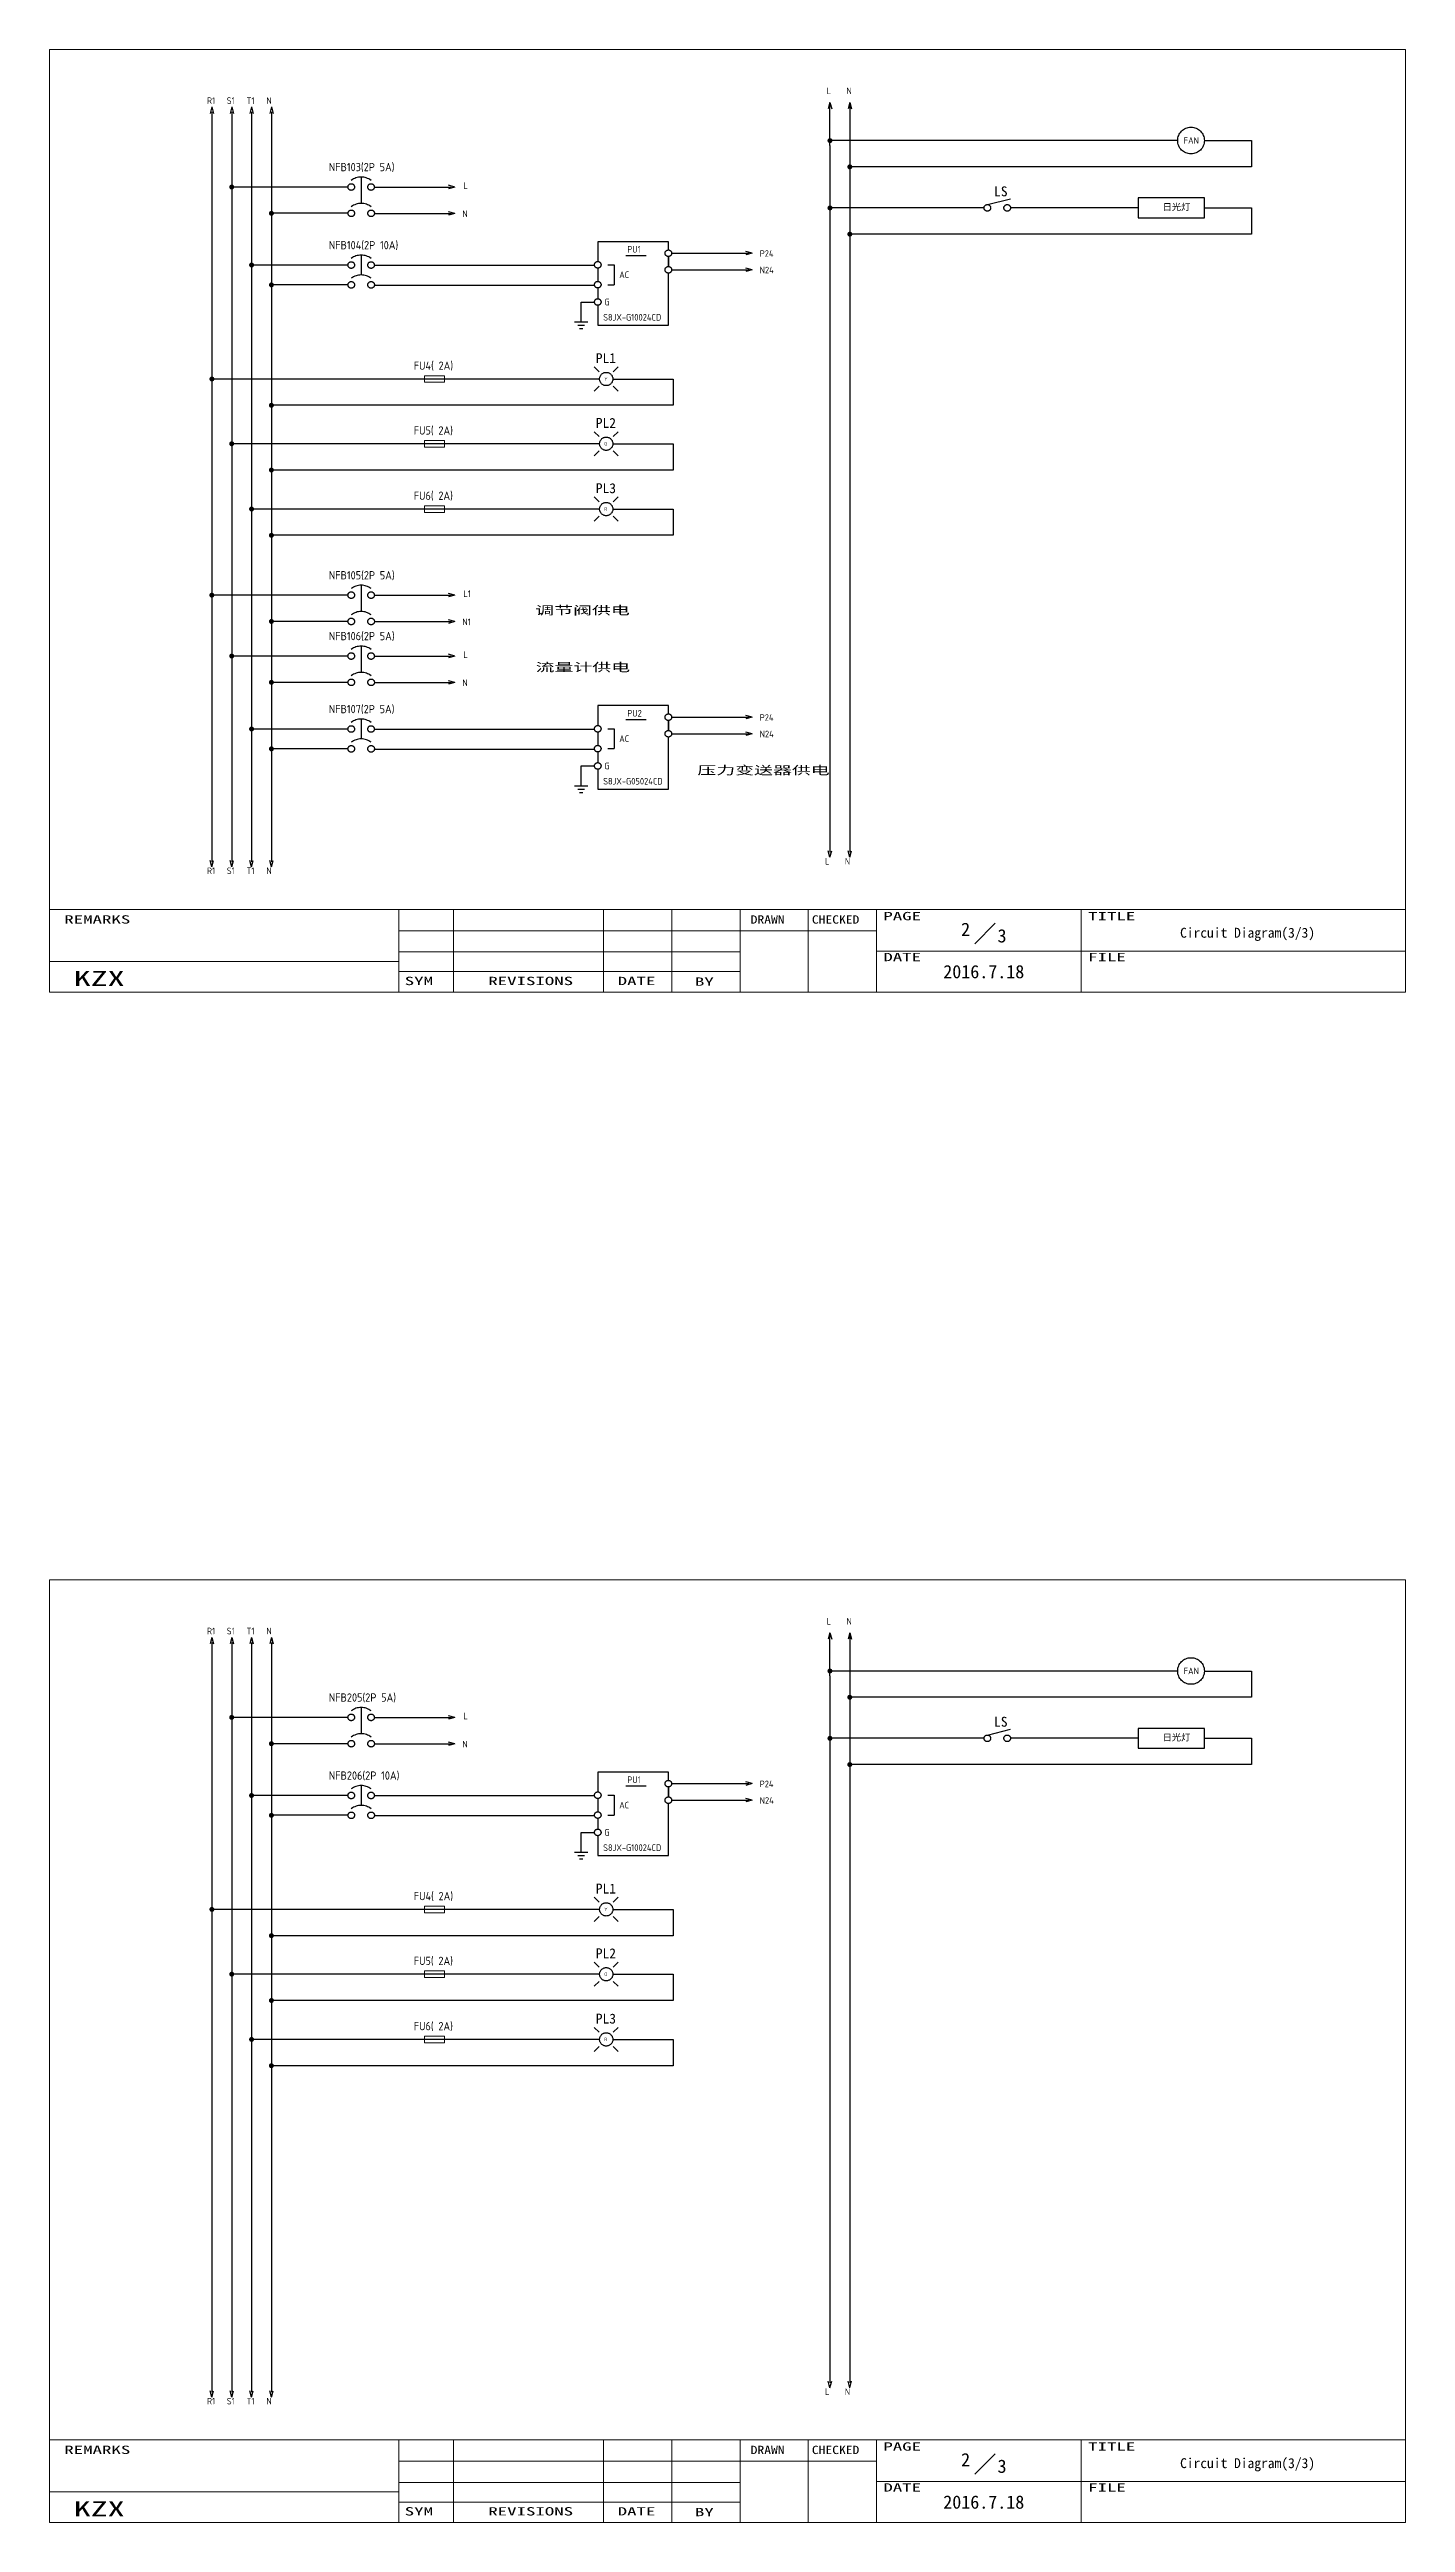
# Model space of a CAD drawing. Extents: x -176 to 1279, y -463 to 285.
# Drawn here: x 357 to 767, y -463 to 285 of the extents above; entities that cross this region are included whole.
import ezdxf
from ezdxf.enums import TextEntityAlignment as Align

# ---------------------------------------------------------------- set-up
doc = ezdxf.new("R2010")
doc.units = 0
doc.header["$LTSCALE"] = 0.3
doc.header["$MEASUREMENT"] = 0
doc.linetypes.add('実線', pattern=[20001, 20000, -1])
doc.layers.get('0').update_dxf_attribs({"linetype": '実線'})
for name, color, linetype, lineweight in [('01図枠', 5, 'CONTINUOUS', 9), ('02接続図', 7, 'CONTINUOUS', 5), ('10外形', 7, 'CONTINUOUS', 9)]:
    doc.layers.add(name, color=color, linetype=linetype, lineweight=lineweight)
for name, color, linetype in [('04部品記号', 3, 'CONTINUOUS'), ('BLOCK', 7, 'CONTINUOUS'), ('図形１', 7, '実線')]:
    doc.layers.add(name, color=color, linetype=linetype)
doc.styles.add('EXTFONT', font='isocp.shx', dxfattribs={"height": 2.5, "bigfont": 'extfont.shx'})
doc.styles.add('電気標準', font='ISOCP.shx', dxfattribs={"height": 2.5, "bigfont": 'extfont.shx'})
doc.styles.add('ＭＳＰゴシック', font='')
doc.styles.get('ＭＳＰゴシック').set_extended_font_data('SimSun')

# ---------------------------------------------------------------- blocks, each defined once
blk = doc.blocks.new('矢印（右向）')
at = {"layer": 'BLOCK'}
for q in [(-1.93, 0.52), (-1.93, -0.52)]:
    blk.add_line((0, 0), q, dxfattribs=at)

msp = doc.modelspace()

# ---------------------------------------------------------------- linework, layer by layer
for p, q in [((592.93, 255.83), (592.93, 268.83)), ((698.06, 257.29), (592.93, 257.29)), ((706.12, 257.29), (720.39, 257.29)), ((720.39, 257.29), (720.39, 249.34)), ((720.39, 249.34), (598.93, 249.34)), ((447.19, 243.25), (412.05, 243.25)), ((451.19, 246.25), (451.2, 238.3)), ((455.19, 243.25), (478.54, 243.25)), ((640.52, 237.94), (647.53, 239.68)), ((706.12, 239.94), (686.12, 239.94)), ((686.12, 239.94), (686.12, 233.94)), ((706.12, 236.94), (706.12, 239.94)), ((447.2, 235.3), (424.06, 235.3)), ((455.19, 235.25), (478.54, 235.25)), ((639.52, 236.94), (592.93, 236.94)), ((686.12, 236.94), (647.52, 236.94)), ((686.12, 233.94), (706.12, 233.94)), ((706.12, 236.94), (720.39, 236.94)), ((706.12, 233.94), (706.12, 236.94)), ((720.39, 236.94), (720.39, 228.99)), ((720.39, 228.99), (598.93, 228.99)), ((447.19, 219.66), (418.06, 219.66)), ((451.19, 222.66), (451.2, 216.66)), ((545.07, 223.23), (568.42, 223.23)), ((545.07, 218.23), (568.42, 218.23)), ((447.2, 213.66), (424.06, 213.66)), ((523.1, 187.38), (521.62, 188.86)), ((527.43, 187.38), (528.92, 188.86)), ((523.25, 185.21), (406.43, 185.21)), ((523.1, 183.05), (521.62, 181.56)), ((527.28, 185.21), (545.52, 185.21)), ((527.43, 183.05), (528.92, 181.56)), ((545.52, 185.21), (545.52, 177.26)), ((545.52, 177.26), (424.06, 177.26)), ((523.25, 165.63), (412.43, 165.63)), ((523.1, 167.79), (521.62, 169.28)), ((527.28, 165.63), (545.52, 165.63)), ((527.43, 167.79), (528.92, 169.28)), ((545.52, 165.63), (545.52, 157.68)), ((545.52, 157.68), (424.06, 157.68)), ((523.1, 163.46), (521.62, 161.98)), ((527.43, 163.46), (528.92, 161.98)), ((523.1, 148.06), (521.62, 149.54)), ((527.43, 148.06), (528.92, 149.54)), ((523.25, 145.89), (418.05, 145.89)), ((523.1, 143.73), (521.62, 142.24)), ((527.28, 145.89), (545.52, 145.89)), ((527.43, 143.73), (528.92, 142.24)), ((545.52, 145.89), (545.52, 137.95)), ((545.52, 137.95), (424.06, 137.95)), ((447.19, 119.86), (406.06, 119.86)), ((451.19, 122.86), (451.2, 114.91)), ((455.19, 119.86), (478.54, 119.86)), ((447.2, 111.91), (424.06, 111.91)), ((455.19, 111.86), (478.54, 111.86)), ((447.19, 101.45), (412.05, 101.45)), ((451.19, 104.45), (451.2, 96.5)), ((455.19, 101.45), (478.54, 101.45)), ((447.2, 93.5), (424.06, 93.5)), ((455.19, 93.45), (478.54, 93.45)), ((451.19, 82.39), (451.2, 76.39)), ((545.07, 82.96), (568.42, 82.96)), ((447.19, 79.39), (418.06, 79.39)), ((545.07, 77.96), (568.42, 77.96)), ((447.2, 73.39), (424.06, 73.39)), ((592.93, -206.86), (592.93, -193.86)), ((698.06, -205.4), (592.93, -205.4)), ((706.12, -205.4), (720.39, -205.4)), ((720.39, -205.4), (720.39, -213.34)), ((451.19, -216.43), (451.2, -224.38)), ((720.39, -213.34), (598.93, -213.34)), ((447.19, -219.43), (412.05, -219.43)), ((455.19, -219.43), (478.54, -219.43)), ((640.52, -224.75), (647.53, -223)), ((706.12, -222.75), (686.12, -222.75)), ((686.12, -222.75), (686.12, -228.75)), ((706.12, -225.75), (706.12, -222.75)), ((447.2, -227.38), (424.06, -227.38)), ((455.19, -227.43), (478.54, -227.43)), ((639.52, -225.75), (592.93, -225.75)), ((686.12, -225.75), (647.52, -225.75)), ((686.12, -228.75), (706.12, -228.75)), ((706.12, -225.75), (720.39, -225.75)), ((706.12, -228.75), (706.12, -225.75)), ((720.39, -225.75), (720.39, -233.69)), ((720.39, -233.69), (598.93, -233.69)), ((447.19, -243.03), (418.06, -243.03)), ((451.19, -240.03), (451.2, -246.03)), ((545.07, -239.46), (568.42, -239.46)), ((545.07, -244.46), (568.42, -244.46)), ((447.2, -249.03), (424.06, -249.03)), ((523.1, -275.31), (521.62, -273.82)), ((527.43, -275.31), (528.92, -273.82)), ((523.25, -277.47), (406.43, -277.47)), ((523.1, -279.64), (521.62, -281.12)), ((527.28, -277.47), (545.52, -277.47)), ((527.43, -279.64), (528.92, -281.12)), ((545.52, -277.47), (545.52, -285.42)), ((545.52, -285.42), (424.06, -285.42)), ((523.25, -297.06), (412.43, -297.06)), ((523.1, -294.89), (521.62, -293.41)), ((527.28, -297.06), (545.52, -297.06)), ((527.43, -294.89), (528.92, -293.41)), ((545.52, -297.06), (545.52, -305.01)), ((545.52, -305.01), (424.06, -305.01)), ((523.1, -299.23), (521.62, -300.71)), ((527.43, -299.23), (528.92, -300.71)), ((523.1, -314.63), (521.62, -313.14)), ((527.43, -314.63), (528.92, -313.14)), ((523.25, -316.79), (418.05, -316.79)), ((523.1, -318.96), (521.62, -320.44)), ((527.28, -316.79), (545.52, -316.79)), ((527.43, -318.96), (528.92, -320.44)), ((545.52, -316.79), (545.52, -324.74)), ((545.52, -324.74), (424.06, -324.74))]:
    msp.add_line(p, q)
for centre, radius in [((702.09, 257.29), 4.03), ((525.27, 185.21), 2.01), ((525.27, 165.63), 2.01), ((525.27, 145.89), 2.01), ((702.09, -205.4), 4.03), ((525.27, -277.47), 2.01), ((525.27, -297.06), 2.01), ((525.27, -316.79), 2.01)]:
    msp.add_circle(centre, radius)
at = {"layer": '01図枠', "linetype": 'Continuous', "lineweight": 5}
for p, q in [((356.95, -0.16), (356.95, 284.84)), ((356.95, 284.84), (766.95, 284.84)), ((766.95, 284.84), (766.95, -0.16)), ((356.95, 24.84), (766.95, 24.84)), ((462.56, 24.84), (462.56, -0.16)), ((479.07, 24.84), (479.07, -0.16)), ((524.47, 24.84), (524.47, -0.16)), ((545.1, 24.84), (545.1, -0.16)), ((565.74, 24.84), (565.74, -0.16)), ((586.38, -0.16), (586.38, 24.84)), ((607.01, 24.84), (607.01, -0.16)), ((668.92, -0.16), (668.92, 24.84)), ((462.56, 18.41), (565.74, 18.41)), ((565.74, 18.41), (607.01, 18.41)), ((642.87, 20.65), (636.68, 14.46)), ((462.56, 9.13), (356.95, 9.13)), ((462.56, 11.99), (565.74, 11.99)), ((607.01, 12.22), (766.95, 12.22)), ((462.56, 6.03), (565.74, 6.03)), ((766.95, -0.16), (356.95, -0.16)), ((356.95, -462.84), (356.95, -177.84)), ((356.95, -177.84), (766.95, -177.84)), ((766.95, -177.84), (766.95, -462.84)), ((356.95, -437.84), (766.95, -437.84)), ((462.56, -437.84), (462.56, -462.84)), ((479.07, -437.84), (479.07, -462.84)), ((524.47, -437.84), (524.47, -462.84)), ((545.1, -437.84), (545.1, -462.84)), ((565.74, -437.84), (565.74, -462.84)), ((586.38, -462.84), (586.38, -437.84)), ((607.01, -437.84), (607.01, -462.84)), ((668.92, -462.84), (668.92, -437.84)), ((462.56, -444.27), (565.74, -444.27)), ((565.74, -444.27), (607.01, -444.27)), ((642.87, -442.04), (636.68, -448.23)), ((462.56, -453.56), (356.95, -453.56)), ((462.56, -450.7), (565.74, -450.7)), ((607.01, -450.46), (766.95, -450.46)), ((766.95, -462.84), (356.95, -462.84)), ((462.56, -456.65), (565.74, -456.65))]:
    msp.add_line(p, q, dxfattribs=at)
at = {"layer": '10外形'}
for p, q in [((470.34, 185.21), (470.34, 186.21)), ((470.34, 186.21), (476.34, 186.21)), ((470.34, 184.21), (470.34, 185.21)), ((476.34, 184.21), (470.34, 184.21)), ((476.34, 186.21), (476.34, 184.21)), ((470.34, 165.63), (470.34, 166.63)), ((470.34, 166.63), (476.34, 166.63)), ((470.34, 164.63), (470.34, 165.63)), ((476.34, 164.63), (470.34, 164.63)), ((476.34, 166.63), (476.34, 164.63)), ((470.34, 145.89), (470.34, 146.89)), ((470.34, 146.89), (476.34, 146.89)), ((470.34, 144.89), (470.34, 145.89)), ((476.34, 144.89), (470.34, 144.89)), ((476.34, 146.89), (476.34, 144.89)), ((470.34, -277.47), (470.34, -276.47)), ((470.34, -276.47), (476.34, -276.47)), ((476.34, -276.47), (476.34, -278.47)), ((470.34, -278.47), (470.34, -277.47)), ((476.34, -278.47), (470.34, -278.47)), ((470.34, -297.06), (470.34, -296.06)), ((470.34, -296.06), (476.34, -296.06)), ((470.34, -298.06), (470.34, -297.06)), ((476.34, -298.06), (470.34, -298.06)), ((476.34, -296.06), (476.34, -298.06)), ((470.34, -316.79), (470.34, -315.79)), ((470.34, -315.79), (476.34, -315.79)), ((470.34, -317.79), (470.34, -316.79)), ((476.34, -317.79), (470.34, -317.79)), ((476.34, -315.79), (476.34, -317.79))]:
    msp.add_line(p, q, dxfattribs=at)
at = {"layer": '図形１', "color": 7}
for p, q in [((406.06, 265.95), (406.06, 184.12)), ((412.06, 265.95), (412.06, 184.12)), ((418.06, 265.95), (418.06, 184.12)), ((424.06, 265.95), (424.06, 39.23)), ((598.93, 268.83), (598.93, 189)), ((592.93, 255.83), (592.93, 189)), ((592.93, 189), (592.93, 42.11)), ((598.93, 189), (598.93, 42.11)), ((406.06, 184.12), (406.06, 39.23)), ((412.06, 184.12), (412.06, 39.23)), ((418.06, 184.12), (418.06, 39.23)), ((598.93, -193.86), (598.93, -273.68)), ((406.06, -196.74), (406.06, -278.56)), ((412.06, -196.74), (412.06, -278.56)), ((418.06, -196.74), (418.06, -278.56)), ((424.06, -196.74), (424.06, -423.46)), ((592.93, -206.86), (592.93, -273.68)), ((592.93, -273.68), (592.93, -420.57)), ((598.93, -273.68), (598.93, -420.57)), ((406.06, -278.56), (406.06, -423.46)), ((412.06, -278.56), (412.06, -423.46)), ((418.06, -278.56), (418.06, -423.46))]:
    msp.add_line(p, q, dxfattribs=at)
at = {"layer": '図形１'}
for p, q in [((455.19, 219.66), (521.77, 219.66)), ((525.72, 219.73), (527.72, 219.73)), ((527.72, 219.73), (527.72, 213.73)), ((531.22, 222.57), (537.38, 222.57)), ((455.19, 213.56), (521.72, 213.56)), ((525.72, 213.73), (527.72, 213.73)), ((515.72, 202.49), (519.72, 202.49)), ((517.72, 208.49), (521.72, 208.49)), ((517.72, 202.49), (517.72, 208.49)), ((516.72, 201.49), (518.72, 201.49)), ((517.22, 200.49), (518.22, 200.49)), ((531.22, 82.3), (537.38, 82.3)), ((455.19, 79.39), (521.77, 79.39)), ((525.72, 79.46), (527.72, 79.46)), ((527.72, 79.46), (527.72, 73.46)), ((455.19, 73.29), (521.72, 73.29)), ((517.72, 68.23), (521.72, 68.23)), ((517.72, 62.23), (517.72, 68.23)), ((525.72, 73.46), (527.72, 73.46)), ((515.72, 62.23), (519.72, 62.23)), ((516.72, 61.23), (518.72, 61.23)), ((517.22, 60.23), (518.22, 60.23)), ((455.19, -243.03), (521.77, -243.03)), ((525.72, -242.96), (527.72, -242.96)), ((527.72, -242.96), (527.72, -248.96)), ((531.22, -240.12), (537.38, -240.12)), ((455.19, -249.13), (521.72, -249.13)), ((517.72, -254.19), (521.72, -254.19)), ((517.72, -260.19), (517.72, -254.19)), ((525.72, -248.96), (527.72, -248.96)), ((515.72, -260.19), (519.72, -260.19)), ((516.72, -261.19), (518.72, -261.19)), ((517.22, -262.19), (518.22, -262.19))]:
    msp.add_line(p, q, dxfattribs=at)
at = {"layer": '図形１', "const_width": 0.75}
for points in [[(592.55, 257.29, 1), (593.3, 257.29, 1)], [(598.55, 249.34, 1), (599.3, 249.34, 1)], [(411.68, 243.25, 1), (412.43, 243.25, 1)], [(423.68, 235.3, 1), (424.43, 235.3, 1)], [(592.55, 236.94, 1), (593.3, 236.94, 1)], [(598.55, 228.99, 1), (599.3, 228.99, 1)], [(417.68, 219.66, 1), (418.43, 219.66, 1)], [(423.68, 213.66, 1), (424.43, 213.66, 1)], [(405.68, 185.21, 1), (406.43, 185.21, 1)], [(423.68, 177.26, 1), (424.43, 177.26, 1)], [(411.68, 165.63, 1), (412.43, 165.63, 1)], [(423.68, 157.68, 1), (424.43, 157.68, 1)], [(417.68, 145.89, 1), (418.43, 145.89, 1)], [(423.68, 137.95, 1), (424.43, 137.95, 1)], [(405.68, 119.86, 1), (406.43, 119.86, 1)], [(423.68, 111.91, 1), (424.43, 111.91, 1)], [(411.68, 101.45, 1), (412.43, 101.45, 1)], [(423.68, 93.5, 1), (424.43, 93.5, 1)], [(417.68, 79.39, 1), (418.43, 79.39, 1)], [(423.68, 73.39, 1), (424.43, 73.39, 1)], [(592.55, -205.4, 1), (593.3, -205.4, 1)], [(598.55, -213.34, 1), (599.3, -213.34, 1)], [(411.68, -219.43, 1), (412.43, -219.43, 1)], [(423.68, -227.38, 1), (424.43, -227.38, 1)], [(592.55, -225.75, 1), (593.3, -225.75, 1)], [(598.55, -233.69, 1), (599.3, -233.69, 1)], [(417.68, -243.03, 1), (418.43, -243.03, 1)], [(423.68, -249.03, 1), (424.43, -249.03, 1)], [(405.68, -277.47, 1), (406.43, -277.47, 1)], [(423.68, -285.42, 1), (424.43, -285.42, 1)], [(411.68, -297.06, 1), (412.43, -297.06, 1)], [(423.68, -305.01, 1), (424.43, -305.01, 1)], [(417.68, -316.79, 1), (418.43, -316.79, 1)], [(423.68, -324.74, 1), (424.43, -324.74, 1)]]:
    msp.add_lwpolyline(points, format="xyb", close=True, dxfattribs=at)
at = {"layer": '図形１'}
for points in [[(544.07, 224.23), (544.07, 226.73), (522.72, 226.73)], [(522.72, 226.73), (522.72, 220.73)], [(522.72, 218.73), (522.72, 214.73)], [(522.72, 207.49), (522.72, 201.49), (544.07, 201.49), (544.07, 217.23)], [(544.07, 222.23), (544.07, 219.23)], [(544.07, 219.23), (544.07, 222.23)], [(522.72, 212.73), (522.72, 209.49)], [(544.07, 83.96), (544.07, 86.46), (522.72, 86.46)], [(522.72, 86.46), (522.72, 80.46)], [(522.72, 78.46), (522.72, 74.46)], [(522.72, 67.23), (522.72, 61.23), (544.07, 61.23), (544.07, 76.96)], [(544.07, 81.96), (544.07, 78.96)], [(544.07, 78.96), (544.07, 81.96)], [(522.72, 72.46), (522.72, 69.23)], [(544.07, -238.46), (544.07, -235.96), (522.72, -235.96)], [(522.72, -235.96), (522.72, -241.96)], [(522.72, -243.96), (522.72, -247.96)], [(522.72, -255.19), (522.72, -261.19), (544.07, -261.19), (544.07, -245.46)], [(544.07, -240.46), (544.07, -243.46)], [(544.07, -243.46), (544.07, -240.46)], [(522.72, -249.96), (522.72, -253.19)]]:
    msp.add_lwpolyline(points, dxfattribs=at)
for centre in [(448.19, 243.25), (454.19, 243.25), (448.2, 235.3), (454.2, 235.3), (640.52, 236.94), (646.52, 236.94), (448.19, 219.66), (454.19, 219.66), (522.72, 219.73), (544.07, 223.23), (544.07, 218.23), (448.2, 213.66), (454.2, 213.66), (522.72, 213.73), (522.72, 208.49), (448.19, 119.86), (454.19, 119.86), (448.2, 111.91), (454.2, 111.91), (448.19, 101.45), (454.19, 101.45), (448.2, 93.5), (454.2, 93.5), (544.07, 82.96), (448.19, 79.39), (454.19, 79.39), (522.72, 79.46), (544.07, 77.96), (448.2, 73.39), (454.2, 73.39), (522.72, 73.46), (522.72, 68.23), (448.19, -219.43), (454.19, -219.43), (448.2, -227.38), (454.2, -227.38), (640.52, -225.75), (646.52, -225.75), (544.07, -239.46), (448.19, -243.03), (454.19, -243.03), (522.72, -242.96), (544.07, -244.46), (448.2, -249.03), (454.2, -249.03), (522.72, -248.96), (522.72, -254.19)]:
    msp.add_circle(centre, 1, dxfattribs=at)
for centre in [(451.19, 241.25), (451.2, 233.3), (451.19, 217.66), (451.2, 211.66), (451.19, 117.86), (451.2, 109.91), (451.19, 99.45), (451.2, 91.5), (451.19, 77.39), (451.2, 71.39), (451.19, -221.43), (451.2, -229.38), (451.19, -245.03), (451.2, -251.03)]:
    msp.add_arc(centre, 5, 53.1301, 126.8699, dxfattribs=at)

# ---------------------------------------------------------------- block references
at = {"layer": '図形１', "color": 7, "xscale": -1, "rotation": 270}
for p in [(406.06, 267.45), (412.06, 267.45), (418.06, 267.45), (424.06, 267.45), (592.93, 268.83), (598.93, 268.83), (592.93, -193.86), (598.93, -193.86), (406.06, -195.24), (412.06, -195.24), (418.06, -195.24), (424.06, -195.24)]:
    msp.add_blockref('矢印（右向）', p, dxfattribs=at)
at = {"layer": '図形１', "color": 7}
for p in [(479.51, 243.25), (479.51, 235.25), (569.39, 223.23), (569.39, 218.23), (479.51, 119.86), (479.51, 111.86), (479.51, 101.45), (479.51, 93.45), (569.39, 82.96), (569.39, 77.96), (479.51, -219.43), (479.51, -227.43), (569.39, -239.46), (569.39, -244.46)]:
    msp.add_blockref('矢印（右向）', p, dxfattribs=at)
at = {"layer": '図形１', "color": 7, "rotation": 270}
for p in [(406.06, 37.73), (412.06, 37.73), (418.06, 37.73), (424.06, 37.73), (592.93, 40.61), (598.93, 40.61), (406.06, -424.96), (412.06, -424.96), (418.06, -424.96), (424.06, -424.96), (592.93, -422.07), (598.93, -422.07)]:
    msp.add_blockref('矢印（右向）', p, dxfattribs=at)

# ---------------------------------------------------------------- texts
at = {"layer": '01図枠', "linetype": 'Continuous', "lineweight": 5, "style": 'ＭＳＰゴシック', "width": 1.666667}
for s, p in [('调节阀供电', (518.12, 116.5)), ('流量计供电', (518.21, 99.3)), ('压力变送器供电', (572.84, 68.15)), ('REVISIONS', (502.45, 4.48)), ('DATE', (534.45, 4.48)), ('BY', (554.95, 4.28)), ('REVISIONS', (502.45, -458.2)), ('DATE', (534.45, -458.2)), ('BY', (554.95, -458.41))]:
    msp.add_text(s, height=2.513, dxfattribs=at).set_placement(p, align=Align.TOP_CENTER)
at = {"layer": '01図枠', "linetype": 'Continuous', "lineweight": 5, "style": 'ＭＳＰゴシック'}
for s, height, width, p in [('REMARKS', 2.513, 1.666667, (361.44, 23.08)), ('DRAWN', 2.513, 1.2, (568.95, 23.06)), ('CHECKED', 2.513, 1.2, (587.45, 23.06)), ('PAGE', 2.513, 1.666667, (609.08, 24.09)), ('TITLE', 2.513, 1.666667, (670.99, 24.09)), ('DATE', 2.513, 1.666667, (609.08, 11.71)), ('FILE', 2.513, 1.666667, (670.99, 11.71)), ('KZX', 4.523, 1.666667, (364.28, 6.24)), ('SYM', 2.513, 1.666667, (464.36, 4.48)), ('REMARKS', 2.513, 1.666667, (361.44, -439.6)), ('DRAWN', 2.513, 1.2, (568.95, -439.63)), ('CHECKED', 2.513, 1.2, (587.45, -439.63)), ('PAGE', 2.513, 1.666667, (609.08, -438.6)), ('TITLE', 2.513, 1.666667, (670.99, -438.6)), ('DATE', 2.513, 1.666667, (609.08, -450.98)), ('FILE', 2.513, 1.666667, (670.99, -450.98)), ('KZX', 4.523, 1.666667, (364.28, -456.44)), ('SYM', 2.513, 1.666667, (464.36, -458.2))]:
    msp.add_text(s, height=height, dxfattribs=dict(at, width=width)).set_placement(p, align=Align.TOP_LEFT)
at = {"layer": '02接続図', "style": 'ＭＳＰゴシック'}
for s, p in [('2', (633.95, 18.84)), ('3', (644.95, 16.84)), ('2016.7.18', (639.43, 6)), ('2', (633.95, -443.84)), ('3', (644.95, -445.84)), ('2016.7.18', (639.43, -456.69))]:
    msp.add_text(s, height=4, dxfattribs=at).set_placement(p, align=Align.MIDDLE)
for p in [(698.78, 17.8), (698.78, -444.89)]:
    msp.add_text('Circuit Diagram(3/3)', height=3, dxfattribs=at).set_placement(p, align=Align.MIDDLE_LEFT)
at = {"layer": '04部品記号', "linetype": 'Continuous', "style": 'ＭＳＰゴシック'}
for s, p in [('LS', (644.58, 241.94)), ('PL1', (525.18, 191.52)), ('PL2', (525.18, 171.93)), ('PL3', (525.18, 152.2)), ('LS', (644.58, -220.74)), ('PL1', (525.18, -271.17)), ('PL2', (525.18, -290.75)), ('PL3', (525.18, -310.49))]:
    msp.add_text(s, height=3, dxfattribs=at).set_placement(p, align=Align.MIDDLE_CENTER)
at = {"layer": '図形１', "color": 7, "linetype": '実線', "style": '電気標準'}
for s, height, p in [('R1', 2, (404.56, 268.37)), ('S1', 2, (410.56, 268.37)), ('T1', 2, (416.56, 268.37)), ('N', 2, (422.56, 268.37)), ('L', 2, (591.93, 271.33)), ('N', 2, (597.93, 271.33)), ('FAN', 2, (699.87, 256.32)), ('L', 2, (482.11, 242.68)), ('N', 2, (481.8, 234.17)), ('日光灯', 2, (693.49, 236.02)), ('P24', 2, (571.68, 222.15)), ('N24', 2, (571.68, 217.15)), ('Y', 1, (524.7, 184.73)), ('G', 1, (524.7, 165.14)), ('R', 1, (524.7, 145.41)), ('L1', 2, (482.11, 119.29)), ('N1', 2, (481.8, 110.77)), ('L', 2, (482.11, 100.88)), ('N', 2, (481.8, 92.37)), ('P24', 2, (571.68, 81.88)), ('N24', 2, (571.68, 76.88)), ('R1', 2, (404.56, 35.53)), ('S1', 2, (410.56, 35.53)), ('T1', 2, (416.56, 35.53)), ('N', 2, (422.56, 35.53)), ('L', 2, (591.43, 38.42)), ('N', 2, (597.43, 38.42)), ('R1', 2, (404.56, -194.32)), ('S1', 2, (410.56, -194.32)), ('T1', 2, (416.56, -194.32)), ('N', 2, (422.56, -194.32)), ('L', 2, (591.93, -191.36)), ('N', 2, (597.93, -191.36)), ('FAN', 2, (699.87, -206.36)), ('L', 2, (482.11, -220)), ('N', 2, (481.8, -228.51)), ('日光灯', 2, (693.49, -226.66)), ('P24', 2, (571.68, -240.54)), ('N24', 2, (571.68, -245.54)), ('Y', 1, (524.7, -277.96)), ('G', 1, (524.7, -297.54)), ('R', 1, (524.7, -317.28)), ('R1', 2, (404.56, -427.15)), ('S1', 2, (410.56, -427.15)), ('T1', 2, (416.56, -427.15)), ('N', 2, (422.56, -427.15)), ('L', 2, (591.43, -424.27)), ('N', 2, (597.43, -424.27))]:
    msp.add_text(s, height=height, dxfattribs=at).set_placement(p)
at = {"layer": '図形１', "color": 4, "style": '電気標準'}
for s, p in [('NFB103(2P 5A)', (441.42, 248.03)), ('NFB104(2P 10A)', (441.42, 224.43)), ('FU4( 2A)', (467.09, 187.99)), ('FU5( 2A)', (467.09, 168.4)), ('FU6( 2A)', (467.09, 148.67)), ('NFB105(2P 5A)', (441.42, 124.63)), ('NFB106(2P 5A)', (441.42, 106.23)), ('NFB107(2P 5A)', (441.42, 84.17)), ('NFB205(2P 5A)', (441.42, -214.66)), ('NFB206(2P 10A)', (441.42, -238.25)), ('FU4( 2A)', (467.09, -274.7)), ('FU5( 2A)', (467.09, -294.28)), ('FU6( 2A)', (467.09, -314.02))]:
    msp.add_text(s, height=2.5, dxfattribs=at).set_placement(p)
at = {"layer": '図形１'}
for s, style, p in [('PU1', '電気標準', (531.65, 223.42)), ('AC', 'EXTFONT', (529.22, 215.73)), ('G', 'EXTFONT', (524.72, 207.49)), (' S8JX-G10024CD', '電気標準', (523.18, 202.87)), ('PU2', '電気標準', (531.65, 83.15)), ('AC', 'EXTFONT', (529.22, 75.46)), ('G', 'EXTFONT', (524.72, 67.23)), (' S8JX-G05024CD', '電気標準', (523.18, 62.61)), ('PU1', '電気標準', (531.65, -239.27)), ('AC', 'EXTFONT', (529.22, -246.96)), ('G', 'EXTFONT', (524.72, -255.19)), (' S8JX-G10024CD', '電気標準', (523.18, -259.81))]:
    msp.add_text(s, height=2, dxfattribs=dict(at, style=style)).set_placement(p)

doc.saveas('drawing.dxf')
